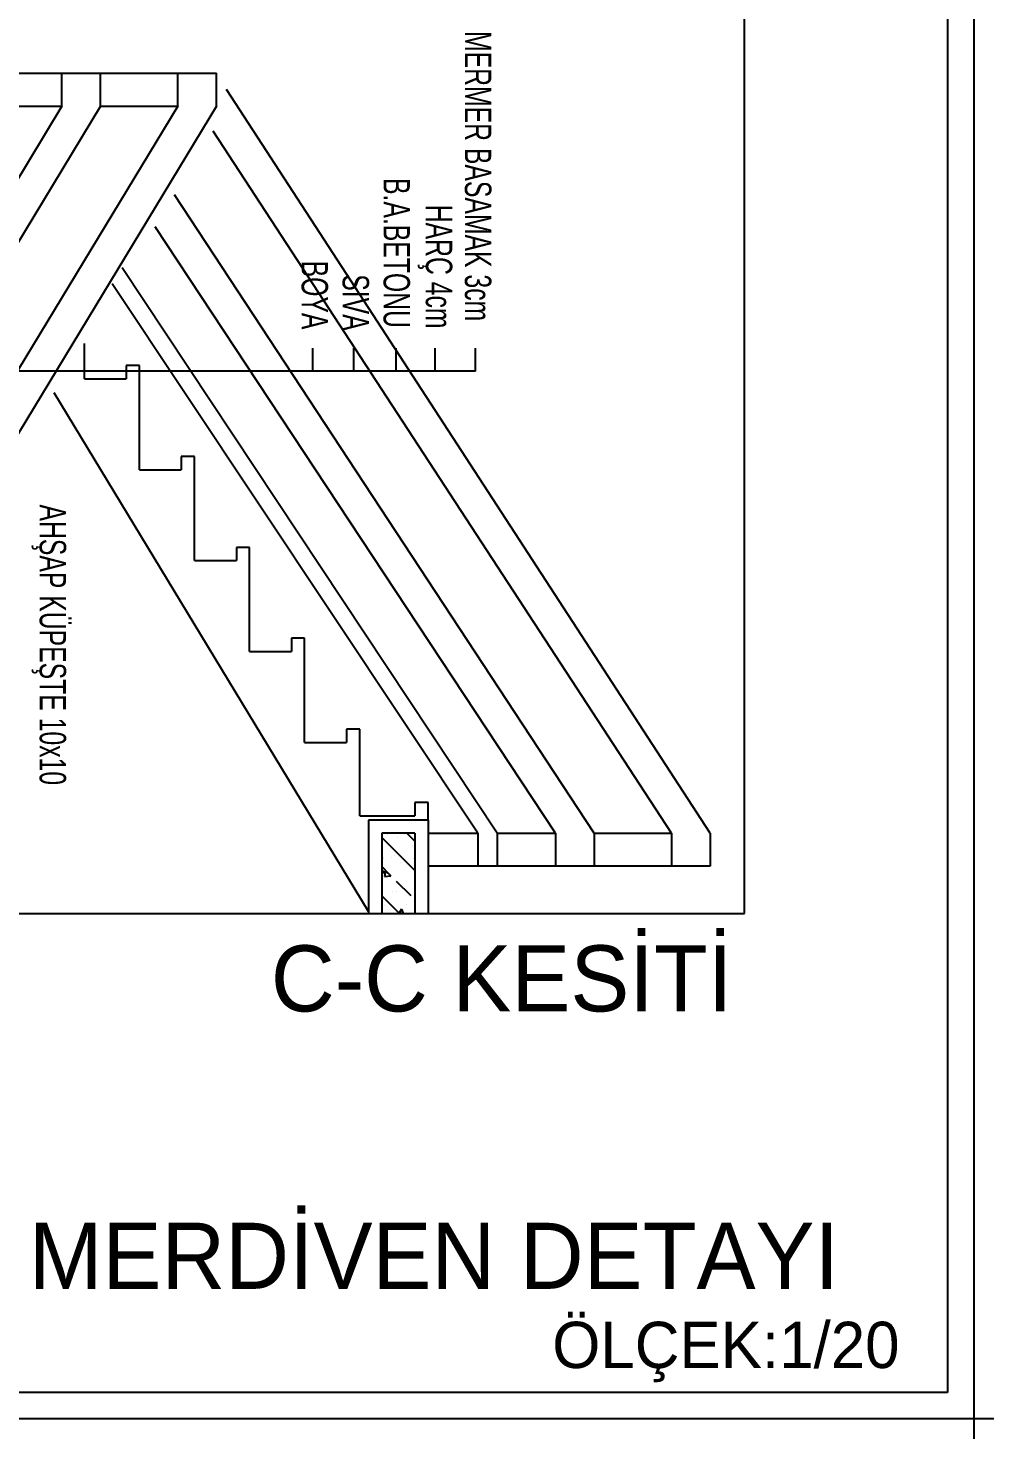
# Model space of a CAD drawing. Extents: x 3907.4 to 3911.57, y -3054.42 to -3053.7.
# Drawn here: x 3911.4222 to 3911.5683, y -3054.4197 to -3054.2063 of the extents above; entities that cross this region are included whole.
import ezdxf

# ---------------------------------------------------------------- set-up
doc = ezdxf.new("R2010")
doc.units = 0
doc.header["$LTSCALE"] = 2
doc.header["$MEASUREMENT"] = 0
doc.linetypes.add('ACAD_ISO07W100', pattern=[3.5, 0.5, -3])
for name, color, linetype in [('BLK-DOG', 2, 'CONTINUOUS'), ('DUVAR', 7, 'CONTINUOUS'), ('MB', 11, 'CONTINUOUS'), ('OLÇÜ', 6, 'CONTINUOUS'), ('SıVA', 6, 'CONTINUOUS'), ('TARAMA', 9, 'CONTINUOUS'), ('TEXT', 11, 'CONTINUOUS')]:
    doc.layers.add(name, color=color, linetype=linetype)
doc.styles.add('İSİM', font='comicbd.ttf')
doc.styles.add('MAHAL', font='stylu.ttf', dxfattribs={"width": 0.7, "height": 20})

msp = doc.modelspace()

# ---------------------------------------------------------------- linework, layer by layer
at = {"layer": 'BLK-DOG'}
for p, q in [((3911.41167, -3054.21307), (3911.45067, -3054.21307)), ((3911.41167, -3054.21307), (3911.45067, -3054.21307)), ((3911.42728, -3054.21807), (3911.42728, -3054.21307)), ((3911.43313, -3054.21807), (3911.43313, -3054.21307)), ((3911.44482, -3054.21807), (3911.44482, -3054.21307)), ((3911.45067, -3054.21807), (3911.45067, -3054.21307)), ((3911.52536, -3054.32807), (3911.45217, -3054.21554)), ((3911.42728, -3054.21807), (3911.36061, -3054.32807)), ((3911.43313, -3054.21807), (3911.36646, -3054.32807)), ((3911.44482, -3054.21807), (3911.37815, -3054.32807)), ((3911.45067, -3054.21807), (3911.384, -3054.32807)), ((3911.42042, -3054.21807), (3911.42728, -3054.21807)), ((3911.43313, -3054.21807), (3911.44482, -3054.21807)), ((3911.51952, -3054.32807), (3911.45014, -3054.22184)), ((3911.50782, -3054.32807), (3911.44429, -3054.23149)), ((3911.50198, -3054.32807), (3911.44137, -3054.23631)), ((3911.49314, -3054.32807), (3911.43637, -3054.24251)), ((3911.49021, -3054.32807), (3911.4349, -3054.24493)), ((3911.48267, -3054.32807), (3911.49021, -3054.32807)), ((3911.49021, -3054.32807), (3911.49021, -3054.33307)), ((3911.49314, -3054.32807), (3911.50198, -3054.32807)), ((3911.49314, -3054.32807), (3911.49314, -3054.33307)), ((3911.50198, -3054.32807), (3911.50198, -3054.33307)), ((3911.50782, -3054.32807), (3911.51952, -3054.32807)), ((3911.50782, -3054.32807), (3911.50782, -3054.33307)), ((3911.51952, -3054.32807), (3911.51952, -3054.33307)), ((3911.52536, -3054.32807), (3911.52536, -3054.33307)), ((3911.52536, -3054.33307), (3911.48267, -3054.33307))]:
    msp.add_line(p, q, dxfattribs=at)
at = {"layer": 'DUVAR', "color": 2}
for p, q in [((3911.43067, -3054.25932), (3911.43067, -3054.25396)), ((3911.439, -3054.25732), (3911.437, -3054.25732)), ((3911.437, -3054.25732), (3911.437, -3054.25932)), ((3911.439, -3054.25932), (3911.439, -3054.25732)), ((3911.43067, -3054.25932), (3911.437, -3054.25932)), ((3911.439, -3054.27307), (3911.439, -3054.25932)), ((3911.47367, -3054.33992), (3911.42612, -3054.26146)), ((3911.44733, -3054.27107), (3911.44533, -3054.27107)), ((3911.44533, -3054.27107), (3911.44533, -3054.27307)), ((3911.44733, -3054.27307), (3911.44733, -3054.27107)), ((3911.439, -3054.27307), (3911.44533, -3054.27307)), ((3911.44733, -3054.28682), (3911.44733, -3054.27307)), ((3911.44733, -3054.28682), (3911.45367, -3054.28682)), ((3911.45567, -3054.28482), (3911.45367, -3054.28482)), ((3911.45367, -3054.28482), (3911.45367, -3054.28682)), ((3911.45567, -3054.28682), (3911.45567, -3054.28482)), ((3911.45567, -3054.30057), (3911.45567, -3054.28682)), ((3911.464, -3054.29857), (3911.462, -3054.29857)), ((3911.462, -3054.29857), (3911.462, -3054.30057)), ((3911.464, -3054.30057), (3911.464, -3054.29857)), ((3911.45567, -3054.30057), (3911.462, -3054.30057)), ((3911.464, -3054.31432), (3911.464, -3054.30057)), ((3911.47233, -3054.31232), (3911.47033, -3054.31232)), ((3911.47033, -3054.31232), (3911.47033, -3054.31432)), ((3911.47233, -3054.32542), (3911.47233, -3054.31232)), ((3911.464, -3054.31432), (3911.47033, -3054.31432)), ((3911.48267, -3054.32342), (3911.48067, -3054.32342)), ((3911.48067, -3054.32342), (3911.48067, -3054.32542)), ((3911.48267, -3054.32607), (3911.48267, -3054.32342)), ((3911.47233, -3054.32542), (3911.48067, -3054.32542))]:
    msp.add_line(p, q, dxfattribs=at)
at = {"layer": 'DUVAR', "color": 4}
for p, q in [((3911.47567, -3054.32807), (3911.47567, -3054.34022)), ((3911.48067, -3054.32807), (3911.47567, -3054.32807)), ((3911.48067, -3054.32807), (3911.48067, -3054.34022))]:
    msp.add_line(p, q, dxfattribs=at)
at = {"layer": 'OLÇÜ', "color": 6}
for p, q in [((3911.48067, -3054.33371), (3911.47567, -3054.32871)), ((3911.48067, -3054.32929), (3911.47945, -3054.32807)), ((3911.47679, -3054.33425), (3911.47567, -3054.33312)), ((3911.48011, -3054.33756), (3911.4779, -3054.33535)), ((3911.47834, -3054.34022), (3911.47567, -3054.33754))]:
    msp.add_line(p, q, dxfattribs=at)
at = {"layer": 'SıVA'}
for p, q in [((3911.47367, -3054.32607), (3911.47367, -3054.34022)), ((3911.48267, -3054.32607), (3911.47367, -3054.32607)), ((3911.48267, -3054.32607), (3911.48267, -3054.34022))]:
    msp.add_line(p, q, dxfattribs=at)
at = {"layer": 'TARAMA', "linetype": 'ACAD_ISO07W100', "ltscale": 1.5}
for p, q in [((3911.53054, -3054.34022), (3911.53054, -3054.13418)), ((3911.28701, -3054.34022), (3911.53054, -3054.34022))]:
    msp.add_line(p, q, dxfattribs=at)
at = {"layer": 'TARAMA', "color": 2}
for p, q in [((3911.47647, -3054.32828), (3911.47647, -3054.32828)), ((3911.47807, -3054.32876), (3911.47807, -3054.32876)), ((3911.47567, -3054.33173), (3911.47572, -3054.33187)), ((3911.47758, -3054.33151), (3911.47758, -3054.33151)), ((3911.48039, -3054.32991), (3911.48039, -3054.32991)), ((3911.47567, -3054.33185), (3911.47572, -3054.33187)), ((3911.47567, -3054.33365), (3911.47608, -3054.334)), ((3911.47622, -3054.33374), (3911.47608, -3054.33463)), ((3911.47622, -3054.33374), (3911.47703, -3054.33452)), ((3911.47624, -3054.33362), (3911.47624, -3054.33362)), ((3911.47719, -3054.33176), (3911.47719, -3054.33176)), ((3911.47857, -3054.33255), (3911.47857, -3054.33255)), ((3911.48052, -3054.33188), (3911.48052, -3054.33188)), ((3911.47567, -3054.33407), (3911.47608, -3054.334)), ((3911.47608, -3054.33463), (3911.47703, -3054.33452)), ((3911.47736, -3054.33685), (3911.47736, -3054.33685)), ((3911.47794, -3054.33695), (3911.47794, -3054.33695)), ((3911.47579, -3054.33874), (3911.47579, -3054.33874)), ((3911.47602, -3054.33896), (3911.47602, -3054.33896)), ((3911.47868, -3054.33957), (3911.47834, -3054.34007)), ((3911.47834, -3054.34007), (3911.47878, -3054.34022)), ((3911.47868, -3054.33957), (3911.47892, -3054.34022)), ((3911.4794, -3054.33887), (3911.4794, -3054.33887))]:
    msp.add_line(p, q, dxfattribs=at)
at = {"layer": 'TEXT', "color": 30}
for p, q in [((3911.56529, -3054.06008), (3911.56529, -3054.41968)), ((3911.56829, -3054.41668), (3911.09881, -3054.41668))]:
    msp.add_line(p, q, dxfattribs=at)
at = {"layer": 'TEXT', "color": 5, "ltscale": 50}
for p, q in [((3911.56129, -3054.06708), (3911.56129, -3054.41268)), ((3911.56129, -3054.41268), (3911.10581, -3054.41268))]:
    msp.add_line(p, q, dxfattribs=at)
at = {"layer": 'TEXT', "color": 3}
for p, q in [((3911.46525, -3054.25818), (3911.46525, -3054.25467)), ((3911.47146, -3054.25818), (3911.47146, -3054.25467)), ((3911.47786, -3054.25818), (3911.47786, -3054.25467)), ((3911.48376, -3054.25818), (3911.48376, -3054.25467)), ((3911.48986, -3054.25818), (3911.48986, -3054.25467)), ((3911.48986, -3054.25818), (3911.36484, -3054.25818))]:
    msp.add_line(p, q, dxfattribs=at)

# ---------------------------------------------------------------- texts
at = {"layer": 'MB', "style": 'İSİM'}
msp.add_text('C-C KESİTİ', height=0.01, dxfattribs=at).set_placement((3911.45889, -3054.35503))
at = {"layer": 'TEXT', "color": 3, "style": 'MAHAL', "width": 0.7}
for s, p in [('MERMER BASAMAK 3cm', (3911.48825, -3054.2067)), ('B.A.BETONU', (3911.47594, -3054.22894)), ('HARÇ 4cm', (3911.48234, -3054.23298)), ('BOYA', (3911.46354, -3054.24144)), ('SIVA', (3911.46974, -3054.2435)), ('AHŞAP KÜPEŞTE 10x10', (3911.4239, -3054.27833))]:
    msp.add_text(s, height=0.004, rotation=270, dxfattribs=at).set_placement(p)
at = {"layer": 'TEXT', "style": 'İSİM'}
for s, height, p in [('MERDİVEN DETAYI', 0.01, (3911.42227, -3054.397)), ('ÖLÇEK:1/20', 0.007, (3911.50147, -3054.40898))]:
    msp.add_text(s, height=height, dxfattribs=at).set_placement(p)

doc.saveas('drawing.dxf')
